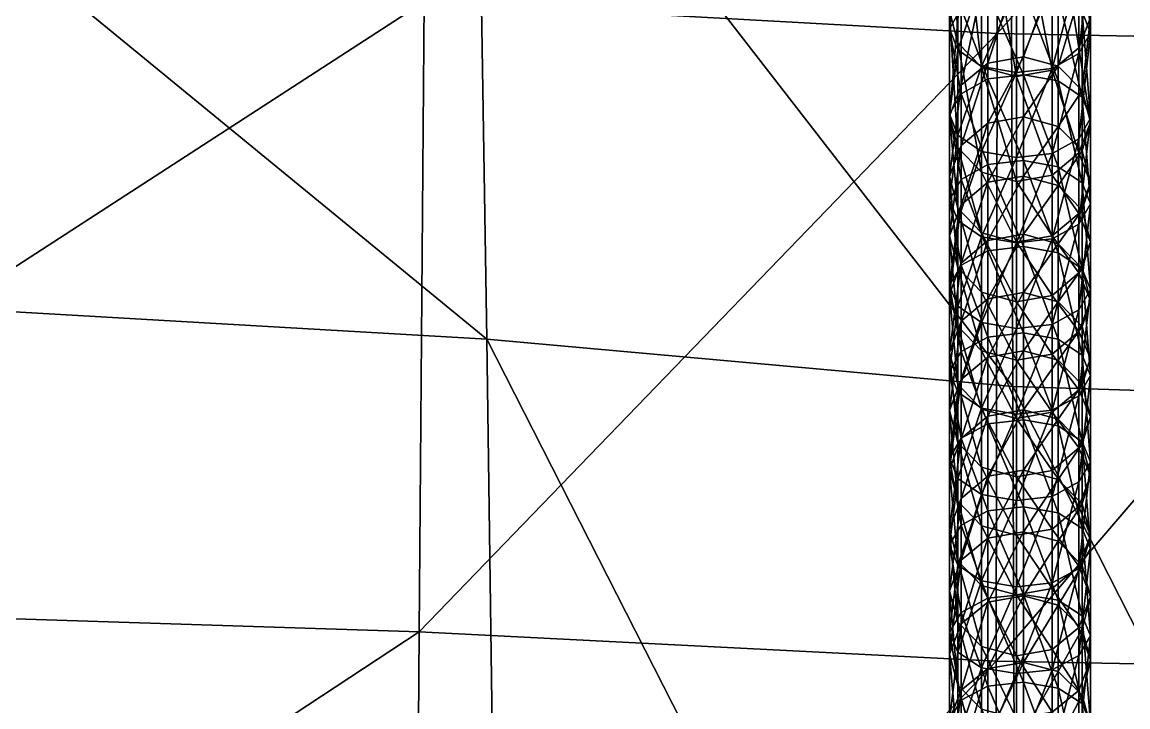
# Model space of a CAD drawing. Header units: centimetres. Extents: x -1118 to 1118, y -522 to 523.
# Drawn here: x -24.46 to -2.57, y 461.58 to 475.14 of the extents above; entities that cross this region are included whole.
import ezdxf

# ---------------------------------------------------------------- set-up
doc = ezdxf.new("R2010")
doc.units = ezdxf.units.CM
doc.layers.add('fabric', color=7, linetype='Continuous', true_color=0x9ab9e5)

msp = doc.modelspace()

# ---------------------------------------------------------------- meshes
at = {"layer": 'fabric', "color": 124, "true_color": 0x009980}
mesh = msp.add_polyface(dxfattribs=at)
corners = [(-57.528, 450.459, 239.238), (-58.931, 470.107, 263.014), (-31.457, 469.8, 263.206), (-30.765, 450.151, 239.429), (-55.842, 428.776, 212.98), (-29.933, 428.466, 213.167), (-108.32, 428.779, 212.987), (-110.672, 450.462, 239.246), (-112.628, 470.111, 263.022), (-205.593, 450.486, 239.294), (-203.302, 428.798, 213.024), (-207.496, 470.137, 263.074), (-61.242, 497.183, 306.383), (-32.598, 496.873, 306.569), (-32.336, 490.799, 296.123), (-60.711, 491.107, 295.933), (-115.847, 497.184, 306.39), (-115.11, 491.11, 295.941), (-116.392, 501.98, 314.569), (-61.636, 501.979, 314.563), (-32.792, 501.668, 314.748), (-62.452, 513.816, 334.442), (-33.194, 513.504, 334.626), (-33.09, 510.03, 328.82), (-62.239, 510.342, 328.635), (-117.511, 513.814, 334.444), (-117.221, 510.341, 328.639), (-117.721, 516.755, 339.373), (-62.605, 516.757, 339.371), (-33.27, 516.443, 339.552), (-16.687, 450.368, 412.733), (-35.069, 450.907, 413.676), (-35.274, 438.204, 420.606), (-16.597, 463.071, 404.955), (-34.842, 463.656, 405.871), (-16.5, 475.54, 396.543), (-34.596, 476.165, 397.432), (-16.398, 487.486, 387.74), (-34.337, 488.147, 388.603), (-16.298, 498.359, 379.102), (-34.085, 499.057, 379.934), (-16.207, 507.608, 371.186), (-33.855, 508.353, 371.975), (-16.133, 514.676, 364.583), (-33.667, 515.488, 365.287), (-16.082, 519.003, 359.888), (-33.538, 519.917, 360.428), (-16.05, 521.201, 356.596), (-33.456, 522.208, 356.916), (-16.031, 521.881, 354.207), (-33.407, 522.929, 354.267), (-16.02, 521.582, 352.165), (-33.381, 522.632, 351.983), (-16.013, 520.845, 349.917), (-33.363, 521.866, 349.568), (-16.006, 519.617, 347.279), (-33.345, 520.599, 346.824), (-15.995, 517.844, 344.067), (-33.317, 518.8, 343.551), (-15.977, 515.503, 340.096)]
mesh.append_faces([[corners[k] for k in face] for face in [(0, 1, 2), (2, 3, 0), (4, 0, 3), (3, 5, 4), (0, 4, 6), (6, 7, 0), (1, 0, 7), (7, 8, 1), (9, 7, 6), (6, 10, 9), (7, 9, 11), (11, 8, 7), (12, 13, 14), (14, 15, 12), (16, 12, 15), (15, 17, 16), (12, 16, 18), (18, 19, 12), (13, 12, 19), (19, 20, 13), (21, 22, 23), (23, 24, 21), (25, 21, 24), (24, 26, 25), (21, 25, 27), (27, 28, 21), (22, 21, 28), (28, 29, 22), (30, 31, 32), (33, 34, 31), (35, 36, 34), (37, 38, 36), (39, 40, 38), (41, 42, 40), (43, 44, 42), (45, 46, 44), (47, 48, 46), (49, 50, 48), (51, 52, 50), (53, 54, 52), (55, 56, 54), (57, 58, 56), (59, 29, 58)]], dxfattribs={"vtx2": -1, "color": 124})
mesh = msp.add_polyface(dxfattribs=at)
corners = [(15.489, 474.915, 395.655), (5.296, 474.707, 395.358), (5.296, 462.291, 403.735), (-5.153, 474.915, 395.655), (-5.177, 462.486, 404.04), (-5.08, 506.863, 370.397), (5.296, 506.615, 370.134), (5.296, 513.593, 363.646), (-5.102, 497.66, 378.271), (5.296, 497.427, 377.994), (15.416, 506.863, 370.397), (5.296, 494.685, 307.855), (15.292, 494.998, 307.671), (15.266, 488.923, 297.222), (5.296, 488.61, 297.405), (-4.956, 494.998, 307.671), (-4.93, 488.923, 297.222), (-4.975, 499.795, 315.853), (5.296, 499.483, 316.037), (15.311, 499.795, 315.853), (5.296, 486.605, 386.59), (-5.127, 486.825, 386.878), (15.464, 486.825, 386.878), (15.439, 497.659, 378.271), (5.296, 480.372, 283.167), (-4.894, 480.685, 282.985), (15.23, 480.685, 282.985), (15.179, 467.923, 264.303), (5.296, 467.61, 264.486), (-4.843, 467.923, 264.304), (5.296, 503.888, 323.474), (-4.991, 504.199, 323.289), (-5.004, 508.162, 329.932), (5.296, 507.85, 330.117), (15.327, 504.199, 323.289), (-16.5, 475.54, 396.543), (-16.398, 487.486, 387.74), (-16.298, 498.359, 379.102), (-15.608, 489.861, 296.674), (-15.463, 481.625, 282.437), (-15.905, 509.096, 329.376), (-15.853, 505.134, 322.734), (-15.788, 500.732, 315.301), (-15.711, 495.936, 307.121)]
mesh.append_faces([[corners[k] for k in face] for face in [(0, 1, 2), (1, 3, 4), (5, 6, 7), (6, 5, 8), (8, 9, 6), (10, 6, 9), (11, 12, 13), (13, 14, 11), (15, 11, 14), (14, 16, 15), (11, 15, 17), (17, 18, 11), (12, 11, 18), (18, 19, 12), (20, 21, 3), (3, 1, 20), (22, 20, 1), (23, 9, 20), (21, 20, 9), (9, 8, 21), (24, 25, 16), (16, 14, 24), (26, 24, 14), (14, 13, 26), (24, 26, 27), (27, 28, 24), (25, 24, 28), (28, 29, 25), (30, 31, 32), (32, 33, 30), (34, 30, 33), (19, 18, 30), (31, 30, 18), (18, 17, 31), (35, 3, 21), (36, 21, 8), (37, 8, 5), (38, 16, 25), (39, 25, 29), (40, 32, 31), (41, 31, 17), (42, 17, 15), (43, 15, 16)]], dxfattribs={"vtx2": -1, "color": 124})
mesh = msp.add_polyface(dxfattribs=at)
corners = [(-35.848, 368.04, 433.739), (-16.994, 368.369, 432.713), (-16.993, 375.53, 434.462), (-5.276, 375.716, 433.402), (-5.274, 383.67, 434.132), (-16.983, 383.631, 435.209), (-35.844, 375.344, 435.522), (-35.448, 425.836, 426.417), (-16.836, 425.424, 425.414), (-16.767, 437.723, 419.633), (-5.22, 437.241, 418.66), (-5.2, 449.83, 411.79), (-16.687, 450.368, 412.733), (-35.274, 438.204, 420.606), (-35.069, 450.907, 413.676), (-16.597, 463.071, 404.955), (-5.177, 462.486, 404.04), (-5.153, 474.915, 395.655), (-16.5, 475.54, 396.543), (-34.842, 463.656, 405.871), (-35.695, 403.064, 433.982), (-16.933, 402.84, 432.925), (-16.891, 413.761, 429.836), (-5.251, 413.434, 428.803), (-5.237, 425.012, 424.411), (-35.588, 414.088, 430.869), (-34.596, 476.165, 397.432), (-16.398, 487.486, 387.74), (-5.127, 486.825, 386.878), (-4.843, 467.923, 264.304), (-15.261, 468.863, 263.757), (-15.463, 481.625, 282.437), (-31.968, 482.562, 281.886), (-31.457, 469.8, 263.206), (-13.509, 372.505, 110.769), (-27.017, 373.451, 110.233), (-28.018, 391.833, 154.798), (-13.904, 390.889, 155.337), (-4.405, 371.56, 111.307), (-13.102, 352.908, 62.93), (-14.988, 449.212, 239.978), (-30.765, 450.151, 239.429), (-4.775, 448.272, 240.524), (-4.693, 426.585, 214.258), (-14.66, 427.526, 213.713), (-29.933, 428.466, 213.167), (-14.293, 408.657, 187.576), (-29.004, 409.599, 187.033), (-4.601, 407.715, 188.118), (-4.504, 389.945, 155.878), (-5.276, 368.698, 431.686), (-16.989, 362.055, 430.207), (-35.837, 361.601, 431.186), (-35.82, 383.593, 436.286), (-16.964, 392.766, 434.706), (-5.269, 392.666, 433.632), (-5.261, 402.616, 431.867), (-35.771, 392.866, 435.78)]
mesh.append_faces([[corners[k] for k in face] for face in [(0, 1, 2), (3, 2, 1), (4, 5, 2), (6, 2, 5), (7, 8, 9), (10, 9, 8), (11, 12, 9), (13, 9, 12), (14, 12, 15), (16, 15, 12), (17, 18, 15), (19, 15, 18), (20, 21, 22), (23, 22, 21), (24, 8, 22), (25, 22, 8), (26, 18, 27), (28, 27, 18), (29, 30, 31), (32, 31, 30), (30, 33, 32), (34, 35, 36), (36, 37, 34), (38, 34, 37), (35, 34, 39), (40, 41, 33), (33, 30, 40), (42, 40, 30), (43, 44, 40), (41, 40, 44), (44, 45, 41), (46, 47, 45), (45, 44, 46), (48, 46, 44), (49, 37, 46), (47, 46, 37), (37, 36, 47), (50, 1, 51), (52, 51, 1), (53, 5, 54), (55, 54, 5), (56, 21, 54), (57, 54, 21)]], dxfattribs={"vtx2": -1, "color": 124})
at = {"layer": 'fabric', "color": 212, "true_color": 0xb500c9}
mesh = msp.add_polyface(dxfattribs=at)
corners = [(-3.306, 474.922, 405.575), (-3.306, 476.604, 404.319), (-3.471, 477.025, 404.881), (-3.471, 475.34, 406.139), (-3.945, 477.351, 405.316), (-3.945, 475.664, 406.575), (-4.636, 477.475, 405.482), (-4.636, 475.788, 406.741), (-5.343, 477.392, 405.371), (-5.343, 475.706, 406.63), (-5.868, 477.095, 404.976), (-5.868, 475.411, 406.233), (-6.102, 476.686, 404.43), (-6.102, 475.004, 405.686), (-5.936, 476.266, 403.868), (-3.539, 474.515, 405.028), (-3.539, 476.195, 403.774), (-3.471, 478.704, 403.618), (-3.306, 478.281, 403.058), (-3.945, 479.032, 404.051), (-4.636, 479.157, 404.217), (-5.343, 479.073, 404.106), (-5.868, 478.775, 403.712), (-6.102, 478.364, 403.168), (-5.936, 477.941, 402.608), (-5.463, 477.613, 402.174), (-5.463, 475.94, 403.433), (-4.772, 477.488, 402.008), (-4.772, 475.815, 403.267), (-4.064, 477.572, 402.119), (-4.064, 475.898, 403.378), (-3.539, 477.87, 402.513), (-3.305, 479.033, 332.023), (-3.306, 475.231, 324.875), (-3.471, 475.853, 324.551), (-3.471, 479.653, 331.695), (-3.945, 476.335, 324.3), (-3.945, 480.133, 331.44), (-4.636, 476.519, 324.204), (-4.636, 480.316, 331.343), (-5.343, 476.396, 324.268), (-5.343, 480.194, 331.408), (-5.868, 475.958, 324.496), (-5.868, 479.757, 331.639), (-6.102, 475.353, 324.811), (-5.936, 474.73, 325.136), (-5.936, 478.534, 332.288), (-6.102, 479.154, 331.959), (-5.463, 474.248, 325.386), (-5.463, 478.054, 332.543), (-4.772, 474.064, 325.482), (-4.772, 477.871, 332.64), (-4.064, 474.187, 325.418), (-4.064, 477.993, 332.575), (-3.539, 474.626, 325.19), (-3.539, 478.43, 332.343), (-4.636, 474.451, 320.251)]
mesh.append_faces([[corners[k] for k in face] for face in [(0, 1, 2), (3, 2, 4), (4, 5, 3), (6, 7, 5), (5, 4, 6), (7, 6, 8), (8, 9, 7), (10, 11, 9), (9, 8, 10), (11, 10, 12), (13, 12, 14), (15, 16, 1), (17, 2, 1), (1, 18, 17), (19, 4, 2), (20, 6, 4), (21, 8, 6), (22, 10, 8), (23, 12, 10), (24, 14, 12), (12, 23, 24), (14, 24, 25), (25, 26, 14), (27, 28, 26), (26, 25, 27), (28, 27, 29), (29, 30, 28), (31, 16, 30), (30, 29, 31), (16, 31, 18), (18, 1, 16), (32, 33, 34), (35, 34, 36), (37, 36, 38), (39, 38, 40), (41, 40, 42), (43, 42, 44), (45, 46, 47), (47, 44, 45), (46, 45, 48), (48, 49, 46), (50, 51, 49), (52, 53, 51), (54, 55, 53), (55, 54, 33), (33, 32, 55), (56, 38, 36)]], dxfattribs={"vtx2": -1, "color": 212})
mesh = msp.add_polyface(dxfattribs=at)
corners = [(-3.471, 475.34, 406.139), (-3.471, 473.651, 407.389), (-3.306, 473.235, 406.824), (-3.306, 474.922, 405.575), (-3.471, 477.025, 404.881), (-3.945, 475.664, 406.575), (-3.945, 473.973, 407.827), (-4.636, 475.788, 406.741), (-4.636, 474.096, 407.994), (-5.343, 475.706, 406.63), (-5.343, 474.014, 407.882), (-5.868, 475.411, 406.233), (-5.868, 473.721, 407.484), (-6.102, 476.686, 404.43), (-6.102, 475.004, 405.686), (-6.102, 473.316, 406.935), (-5.937, 474.586, 405.122), (-5.936, 476.266, 403.868), (-5.463, 475.94, 403.433), (-5.463, 474.261, 404.686), (-5.937, 472.9, 406.37), (-4.772, 475.815, 403.267), (-4.772, 474.138, 404.52), (-4.064, 475.898, 403.378), (-4.064, 474.22, 404.631), (-3.539, 476.195, 403.774), (-3.539, 474.515, 405.028), (-3.306, 476.604, 404.319), (-3.539, 472.83, 406.275), (-5.463, 478.054, 332.543), (-5.463, 474.248, 325.386), (-4.772, 474.064, 325.482), (-4.772, 477.871, 332.64), (-4.064, 474.187, 325.418), (-4.064, 477.993, 332.575), (-3.539, 474.626, 325.19), (-3.471, 473.782, 320.591), (-3.471, 475.853, 324.551), (-3.306, 475.231, 324.875), (-3.305, 473.157, 320.909), (-3.945, 474.267, 320.345), (-3.945, 476.335, 324.3), (-4.636, 474.451, 320.251), (-4.636, 473.26, 317.881), (-5.343, 473.136, 317.943), (-5.343, 474.328, 320.313), (-4.636, 476.519, 324.204), (-5.343, 476.396, 324.268), (-5.868, 473.887, 320.538), (-5.868, 475.958, 324.496), (-6.102, 473.279, 320.847), (-6.102, 475.353, 324.811), (-5.936, 472.654, 321.165), (-5.936, 474.73, 325.136), (-3.539, 472.548, 321.219)]
mesh.append_faces([[corners[k] for k in face] for face in [(0, 1, 2), (2, 3, 0), (4, 0, 3), (1, 0, 5), (5, 6, 1), (7, 8, 6), (6, 5, 7), (8, 7, 9), (9, 10, 8), (11, 12, 10), (10, 9, 11), (13, 14, 11), (12, 11, 14), (14, 15, 12), (15, 14, 16), (17, 16, 14), (16, 17, 18), (18, 19, 16), (20, 16, 19), (21, 22, 19), (19, 18, 21), (22, 21, 23), (23, 24, 22), (25, 26, 24), (24, 23, 25), (27, 3, 26), (28, 26, 3), (29, 30, 31), (32, 31, 33), (34, 33, 35), (36, 37, 38), (38, 39, 36), (37, 36, 40), (40, 41, 37), (41, 40, 42), (43, 42, 40), (44, 45, 42), (46, 42, 45), (45, 47, 46), (48, 49, 47), (47, 45, 48), (49, 48, 50), (50, 51, 49), (52, 53, 51), (51, 50, 52), (54, 35, 33), (39, 38, 35)]], dxfattribs={"vtx2": -1, "color": 212})
at = {"layer": 'fabric', "color": 124, "true_color": 0x009980}
mesh = msp.add_polyface(dxfattribs=at)
corners = [(-5.177, 462.486, 404.04), (5.296, 462.291, 403.735), (5.296, 474.707, 395.358), (-5.2, 449.83, 411.79), (5.296, 449.651, 411.476), (15.513, 462.486, 404.04), (15.573, 425.012, 424.411), (5.296, 424.875, 424.077), (5.296, 413.325, 428.459), (-5.251, 413.434, 428.803), (-5.237, 425.012, 424.411), (-5.261, 402.616, 431.867), (5.296, 402.542, 431.514), (15.587, 413.434, 428.803), (5.296, 447.958, 240.706), (15.111, 448.272, 240.523), (15.029, 426.585, 214.257), (5.296, 426.271, 214.439), (-4.775, 448.272, 240.524), (-4.693, 426.585, 214.258), (-4.843, 467.923, 264.304), (5.296, 467.61, 264.486), (15.179, 467.923, 264.303), (15.597, 402.616, 431.867), (5.296, 392.632, 433.274), (-5.269, 392.666, 433.632), (5.296, 437.081, 418.336), (-5.22, 437.241, 418.66), (15.556, 437.241, 418.66), (15.536, 449.83, 411.79), (5.296, 407.4, 188.299), (-4.601, 407.715, 188.118), (14.937, 407.714, 188.118), (14.84, 389.945, 155.878), (5.296, 389.63, 156.058), (-16.836, 425.424, 425.414), (-16.767, 437.723, 419.633), (-16.687, 450.368, 412.733), (-16.597, 463.071, 404.955), (-5.153, 474.915, 395.655), (-16.933, 402.84, 432.925), (-16.891, 413.761, 429.836), (-15.261, 468.863, 263.757), (-14.988, 449.212, 239.978), (-14.66, 427.526, 213.713), (-14.293, 408.657, 187.576), (-4.504, 389.945, 155.878), (-16.964, 392.766, 434.706)]
mesh.append_faces([[corners[k] for k in face] for face in [(0, 1, 2), (1, 0, 3), (3, 4, 1), (5, 1, 4), (6, 7, 8), (9, 8, 7), (7, 10, 9), (8, 9, 11), (11, 12, 8), (13, 8, 12), (14, 15, 16), (16, 17, 14), (18, 14, 17), (17, 19, 18), (14, 18, 20), (20, 21, 14), (15, 14, 21), (21, 22, 15), (23, 12, 24), (12, 11, 25), (26, 27, 10), (10, 7, 26), (28, 26, 7), (29, 4, 26), (27, 26, 4), (4, 3, 27), (30, 31, 19), (19, 17, 30), (32, 30, 17), (17, 16, 32), (30, 32, 33), (31, 30, 34), (35, 10, 27), (36, 27, 3), (37, 3, 0), (38, 0, 39), (40, 11, 9), (41, 9, 10), (42, 20, 18), (43, 18, 19), (44, 19, 31), (45, 31, 46), (47, 25, 11)]], dxfattribs={"vtx2": -1, "color": 124})
at = {"layer": 'fabric', "color": 212, "true_color": 0xb500c9}
mesh = msp.add_polyface(dxfattribs=at)
corners = [(-3.471, 473.651, 407.389), (-3.471, 471.956, 408.633), (-3.306, 471.542, 408.066), (-3.306, 473.235, 406.824), (-3.945, 473.973, 407.827), (-3.945, 472.276, 409.072), (-4.636, 474.096, 407.994), (-4.636, 472.398, 409.239), (-5.343, 474.014, 407.882), (-5.343, 472.317, 409.127), (-5.868, 473.721, 407.484), (-5.868, 472.025, 408.728), (-6.102, 473.316, 406.935), (-6.102, 471.623, 408.177), (-5.937, 472.9, 406.37), (-3.539, 471.14, 407.515), (-3.539, 472.83, 406.275), (-5.937, 474.586, 405.122), (-5.463, 474.261, 404.686), (-5.463, 472.578, 405.932), (-4.772, 474.138, 404.52), (-4.772, 472.455, 405.765), (-4.064, 474.22, 404.631), (-4.064, 472.537, 405.877), (-3.539, 474.515, 405.028), (-3.306, 474.922, 405.575), (-3.471, 472.587, 318.215), (-3.471, 473.782, 320.591), (-3.305, 473.157, 320.909), (-3.305, 471.959, 318.528), (-3.945, 473.074, 317.973), (-3.945, 474.267, 320.345), (-4.636, 473.26, 317.881), (-4.636, 474.451, 320.251), (-5.343, 473.136, 317.943), (-5.868, 472.693, 318.163), (-5.868, 473.887, 320.538), (-5.343, 474.328, 320.313), (-6.102, 472.082, 318.466), (-6.102, 473.279, 320.847), (-5.936, 471.454, 318.779), (-5.936, 472.654, 321.165), (-5.936, 474.73, 325.136), (-5.463, 472.169, 321.412), (-5.463, 474.248, 325.386), (-4.772, 471.984, 321.506), (-4.772, 474.064, 325.482), (-4.064, 472.108, 321.443), (-4.064, 474.187, 325.418), (-3.539, 472.548, 321.219), (-3.539, 474.626, 325.19), (-3.945, 471.905, 315.585), (-4.635, 472.091, 315.494), (-5.343, 471.967, 315.555), (-5.868, 471.523, 315.771)]
mesh.append_faces([[corners[k] for k in face] for face in [(0, 1, 2), (2, 3, 0), (1, 0, 4), (4, 5, 1), (6, 7, 5), (5, 4, 6), (7, 6, 8), (8, 9, 7), (10, 11, 9), (9, 8, 10), (11, 10, 12), (13, 12, 14), (15, 16, 3), (17, 14, 12), (18, 19, 14), (20, 21, 19), (19, 18, 20), (21, 20, 22), (22, 23, 21), (24, 16, 23), (23, 22, 24), (25, 3, 16), (26, 27, 28), (28, 29, 26), (27, 26, 30), (30, 31, 27), (31, 30, 32), (33, 32, 34), (35, 36, 37), (37, 34, 35), (36, 35, 38), (38, 39, 36), (40, 41, 39), (42, 41, 43), (43, 44, 42), (45, 46, 44), (44, 43, 45), (46, 45, 47), (47, 48, 46), (48, 47, 49), (29, 28, 49), (50, 49, 28), (51, 30, 26), (52, 32, 30), (32, 52, 53), (53, 34, 32), (54, 35, 34)]], dxfattribs={"vtx2": -1, "color": 212})
mesh = msp.add_polyface(dxfattribs=at)
corners = [(-3.306, 469.844, 409.299), (-3.306, 471.542, 408.066), (-3.471, 471.956, 408.633), (-3.471, 470.255, 409.868), (-3.945, 472.276, 409.072), (-3.945, 470.573, 410.309), (-4.636, 472.398, 409.239), (-4.636, 470.695, 410.477), (-5.343, 472.317, 409.127), (-5.343, 470.613, 410.365), (-5.868, 472.025, 408.728), (-6.102, 473.316, 406.935), (-6.102, 471.623, 408.177), (-5.868, 470.324, 409.964), (-5.937, 472.9, 406.37), (-5.937, 471.21, 407.61), (-5.463, 472.578, 405.932), (-5.463, 470.889, 407.171), (-4.772, 472.455, 405.765), (-4.772, 470.767, 407.003), (-4.064, 472.537, 405.877), (-4.064, 470.849, 407.115), (-3.539, 472.83, 406.275), (-3.539, 471.14, 407.515), (-3.306, 473.235, 406.824), (-6.102, 473.279, 320.847), (-6.102, 472.082, 318.466), (-5.936, 471.454, 318.779), (-5.936, 472.654, 321.165), (-5.463, 470.967, 319.021), (-5.463, 472.169, 321.412), (-4.772, 470.781, 319.113), (-4.772, 471.984, 321.506), (-4.064, 470.905, 319.051), (-4.064, 472.108, 321.443), (-3.539, 471.348, 318.831), (-3.539, 472.548, 321.219), (-3.305, 471.959, 318.528), (-3.471, 471.416, 315.823), (-3.471, 472.587, 318.215), (-3.305, 470.786, 316.131), (-3.945, 470.75, 313.184), (-3.945, 471.905, 315.585), (-3.945, 473.074, 317.973), (-4.635, 472.091, 315.494), (-4.635, 470.937, 313.094), (-5.343, 470.812, 313.154), (-5.343, 471.967, 315.555), (-5.343, 473.136, 317.943), (-5.868, 471.523, 315.771), (-5.868, 470.367, 313.369), (-5.868, 472.693, 318.163), (-6.102, 470.909, 316.07), (-5.936, 470.279, 316.378)]
mesh.append_faces([[corners[k] for k in face] for face in [(0, 1, 2), (3, 2, 4), (4, 5, 3), (6, 7, 5), (5, 4, 6), (7, 6, 8), (8, 9, 7), (9, 8, 10), (11, 12, 10), (13, 10, 12), (14, 15, 12), (15, 14, 16), (16, 17, 15), (18, 19, 17), (17, 16, 18), (19, 18, 20), (20, 21, 19), (22, 23, 21), (21, 20, 22), (24, 1, 23), (25, 26, 27), (28, 27, 29), (29, 30, 28), (31, 32, 30), (30, 29, 31), (32, 31, 33), (33, 34, 32), (35, 36, 34), (34, 33, 35), (36, 35, 37), (38, 39, 37), (37, 40, 38), (41, 42, 38), (39, 38, 42), (43, 42, 44), (45, 44, 42), (42, 41, 45), (44, 45, 46), (46, 47, 44), (48, 47, 49), (50, 49, 47), (47, 46, 50), (51, 49, 52), (52, 26, 51), (53, 27, 26), (26, 52, 53), (40, 37, 35)]], dxfattribs={"vtx2": -1, "color": 212})
mesh = msp.add_polyface(dxfattribs=at)
corners = [(-3.471, 468.548, 411.095), (-3.471, 470.255, 409.868), (-3.945, 470.573, 410.309), (-3.945, 468.864, 411.538), (-4.636, 470.695, 410.477), (-4.636, 468.984, 411.706), (-5.343, 470.613, 410.365), (-5.343, 468.904, 411.594), (-5.868, 470.324, 409.964), (-5.868, 468.616, 411.191), (-6.102, 469.925, 409.411), (-3.471, 471.956, 408.633), (-3.306, 469.844, 409.299), (-5.868, 472.025, 408.728), (-6.102, 471.623, 408.177), (-5.937, 471.21, 407.61), (-5.936, 469.514, 408.842), (-5.463, 470.889, 407.171), (-5.463, 469.195, 408.401), (-4.772, 470.767, 407.003), (-4.772, 469.074, 408.233), (-4.064, 470.849, 407.115), (-4.064, 469.155, 408.345), (-3.539, 471.14, 407.515), (-3.539, 469.444, 408.746), (-3.306, 471.542, 408.066), (-3.471, 470.26, 313.42), (-3.471, 471.416, 315.823), (-3.305, 470.786, 316.131), (-3.305, 469.628, 313.725), (-3.945, 470.75, 313.184), (-5.868, 471.523, 315.771), (-5.868, 470.367, 313.369), (-6.102, 469.752, 313.665), (-6.102, 470.909, 316.07), (-5.936, 469.12, 313.969), (-5.936, 470.279, 316.378), (-5.936, 471.454, 318.779), (-5.463, 469.79, 316.616), (-5.463, 470.967, 319.021), (-4.772, 469.604, 316.707), (-4.772, 470.781, 319.113), (-4.064, 469.728, 316.646), (-4.064, 470.905, 319.051), (-3.539, 470.172, 316.43), (-3.539, 471.348, 318.831), (-3.539, 469.014, 314.021), (-3.471, 469.11, 311.011), (-3.945, 469.6, 310.775), (-4.635, 469.787, 310.686), (-4.635, 470.937, 313.094), (-5.343, 469.662, 310.746), (-5.343, 470.812, 313.154), (-5.868, 469.216, 310.96)]
mesh.append_faces([[corners[k] for k in face] for face in [(0, 1, 2), (3, 2, 4), (5, 4, 6), (7, 6, 8), (9, 8, 10), (11, 1, 12), (13, 8, 6), (14, 10, 8), (15, 16, 10), (10, 14, 15), (16, 15, 17), (17, 18, 16), (19, 20, 18), (18, 17, 19), (20, 19, 21), (21, 22, 20), (23, 24, 22), (22, 21, 23), (24, 23, 25), (25, 12, 24), (26, 27, 28), (28, 29, 26), (27, 26, 30), (31, 32, 33), (33, 34, 31), (35, 36, 34), (34, 33, 35), (37, 36, 38), (38, 39, 37), (40, 41, 39), (39, 38, 40), (41, 40, 42), (42, 43, 41), (44, 45, 43), (43, 42, 44), (46, 44, 42), (29, 28, 44), (45, 44, 28), (47, 26, 29), (26, 47, 48), (48, 30, 26), (49, 50, 30), (30, 48, 49), (50, 49, 51), (51, 52, 50), (53, 32, 52), (52, 51, 53)]], dxfattribs={"vtx2": -1, "color": 212})
mesh = msp.add_polyface(dxfattribs=at)
corners = [(-3.471, 470.255, 409.868), (-3.471, 468.548, 411.095), (-3.306, 468.14, 410.524), (-3.306, 469.844, 409.299), (-3.945, 470.573, 410.309), (-3.945, 468.864, 411.538), (-3.945, 467.147, 412.758), (-4.636, 468.984, 411.706), (-4.636, 470.695, 410.477), (-5.343, 470.613, 410.365), (-5.343, 468.904, 411.594), (-4.636, 467.267, 412.927), (-5.343, 467.187, 412.814), (-5.868, 468.616, 411.191), (-5.868, 470.324, 409.964), (-6.102, 469.925, 409.411), (-6.102, 468.22, 410.637), (-5.936, 469.514, 408.842), (-5.937, 467.812, 410.065), (-5.463, 469.195, 408.401), (-5.463, 467.496, 409.623), (-4.772, 469.074, 408.233), (-4.772, 467.375, 409.454), (-4.064, 469.155, 408.345), (-3.539, 469.444, 408.746), (-3.539, 467.743, 409.969), (-4.064, 467.455, 409.567), (-5.936, 470.279, 316.378), (-5.936, 469.12, 313.969), (-5.463, 468.63, 314.205), (-5.463, 469.79, 316.616), (-4.772, 468.443, 314.295), (-4.772, 469.604, 316.707), (-4.064, 468.568, 314.235), (-4.064, 469.728, 316.646), (-3.539, 469.014, 314.021), (-3.539, 470.172, 316.43), (-3.305, 469.628, 313.725), (-3.305, 468.477, 311.315), (-3.471, 469.11, 311.011), (-3.471, 467.956, 308.601), (-3.945, 468.445, 308.364), (-3.945, 469.6, 310.775), (-4.635, 468.632, 308.274), (-4.635, 469.787, 310.686), (-5.343, 468.507, 308.334), (-5.343, 469.662, 310.746), (-5.868, 468.062, 308.549), (-5.868, 469.216, 310.96), (-6.102, 467.448, 308.847), (-6.102, 468.601, 311.255), (-5.868, 470.367, 313.369), (-6.102, 469.752, 313.665), (-5.936, 467.969, 311.559), (-5.463, 467.479, 311.794), (-3.539, 467.862, 311.61)]
mesh.append_faces([[corners[k] for k in face] for face in [(0, 1, 2), (2, 3, 0), (4, 5, 1), (6, 5, 7), (8, 7, 5), (9, 10, 7), (11, 7, 10), (12, 10, 13), (14, 13, 10), (15, 16, 13), (17, 18, 16), (16, 15, 17), (18, 17, 19), (20, 19, 21), (22, 21, 23), (24, 25, 26), (26, 23, 24), (25, 24, 3), (3, 2, 25), (27, 28, 29), (29, 30, 27), (31, 32, 30), (30, 29, 31), (32, 31, 33), (33, 34, 32), (34, 33, 35), (36, 35, 37), (37, 38, 39), (40, 39, 38), (39, 40, 41), (41, 42, 39), (43, 44, 42), (42, 41, 43), (44, 43, 45), (45, 46, 44), (47, 48, 46), (46, 45, 47), (48, 47, 49), (49, 50, 48), (51, 48, 50), (50, 52, 51), (53, 28, 52), (52, 50, 53), (54, 29, 28), (55, 35, 33), (35, 55, 38), (38, 37, 35)]], dxfattribs={"vtx2": -1, "color": 212})
mesh = msp.add_polyface(dxfattribs=at)
corners = [(-3.471, 468.548, 411.095), (-3.471, 466.834, 412.314), (-3.306, 466.429, 411.74), (-3.306, 468.14, 410.524), (-3.945, 468.864, 411.538), (-3.945, 467.147, 412.758), (-4.636, 468.984, 411.706), (-4.636, 467.267, 412.927), (-5.343, 468.904, 411.594), (-5.343, 467.187, 412.814), (-5.868, 468.616, 411.191), (-5.868, 466.902, 412.41), (-6.102, 468.22, 410.637), (-6.102, 466.508, 411.853), (-5.937, 467.812, 410.065), (-5.463, 469.195, 408.401), (-5.463, 467.496, 409.623), (-5.936, 466.103, 411.28), (-5.463, 465.79, 410.836), (-4.772, 467.375, 409.454), (-4.772, 469.074, 408.233), (-4.064, 469.155, 408.345), (-4.064, 467.455, 409.567), (-4.064, 465.75, 410.78), (-3.539, 467.743, 409.969), (-3.539, 466.035, 411.183), (-3.305, 468.477, 311.315), (-3.305, 467.324, 308.907), (-3.471, 467.956, 308.601), (-5.936, 466.816, 309.153), (-5.936, 467.969, 311.559), (-6.102, 468.601, 311.255), (-6.102, 467.448, 308.847), (-5.463, 466.327, 309.389), (-5.463, 467.479, 311.794), (-5.936, 469.12, 313.969), (-4.772, 467.292, 311.884), (-4.772, 468.443, 314.295), (-5.463, 468.63, 314.205), (-4.772, 466.14, 309.48), (-4.064, 466.265, 309.419), (-4.064, 467.417, 311.824), (-4.064, 468.568, 314.235), (-3.539, 467.862, 311.61), (-3.539, 466.71, 309.204), (-3.471, 466.789, 306.196), (-3.945, 467.277, 305.956), (-3.945, 468.445, 308.364), (-4.636, 467.463, 305.864), (-4.635, 468.632, 308.274), (-4.636, 466.271, 303.462), (-5.343, 466.147, 303.524), (-5.343, 467.338, 305.925), (-5.343, 468.507, 308.334), (-5.868, 466.895, 306.144), (-5.868, 468.062, 308.549), (-6.102, 466.283, 306.445)]
mesh.append_faces([[corners[k] for k in face] for face in [(0, 1, 2), (2, 3, 0), (1, 0, 4), (4, 5, 1), (6, 7, 5), (8, 9, 7), (10, 11, 9), (11, 10, 12), (12, 13, 11), (13, 12, 14), (15, 16, 14), (17, 14, 16), (18, 16, 19), (20, 19, 16), (21, 22, 19), (23, 22, 24), (25, 24, 3), (26, 27, 28), (29, 30, 31), (31, 32, 29), (30, 29, 33), (33, 34, 30), (35, 30, 34), (36, 37, 38), (38, 34, 36), (39, 36, 34), (40, 41, 36), (37, 36, 41), (41, 42, 37), (42, 41, 43), (44, 43, 41), (43, 44, 27), (27, 26, 43), (45, 28, 27), (28, 45, 46), (46, 47, 28), (48, 49, 47), (47, 46, 48), (50, 48, 46), (51, 52, 48), (49, 48, 52), (52, 53, 49), (54, 55, 53), (53, 52, 54), (55, 54, 56), (56, 32, 55)]], dxfattribs={"vtx2": -1, "color": 212})
mesh = msp.add_polyface(dxfattribs=at)
corners = [(-3.305, 462.987, 414.143), (-3.305, 464.711, 412.947), (-3.471, 465.113, 413.522), (-3.471, 466.834, 412.314), (-3.306, 466.429, 411.74), (-3.945, 467.147, 412.758), (-3.945, 465.424, 413.968), (-3.471, 463.385, 414.721), (-4.636, 465.543, 414.138), (-4.636, 463.811, 415.339), (-3.945, 463.694, 415.169), (-4.636, 467.267, 412.927), (-4.064, 465.75, 410.78), (-4.064, 464.038, 411.982), (-4.772, 463.959, 411.868), (-3.539, 466.035, 411.183), (-3.539, 464.321, 412.387), (-4.064, 467.455, 409.567), (-4.772, 465.67, 410.666), (-3.539, 467.743, 409.969), (-3.306, 468.14, 410.524), (-4.772, 467.292, 311.884), (-4.772, 466.14, 309.48), (-4.064, 466.265, 309.419), (-4.064, 467.417, 311.824), (-3.539, 466.71, 309.204), (-3.305, 467.324, 308.907), (-3.305, 466.159, 306.506), (-3.471, 466.789, 306.196), (-3.471, 465.6, 303.801), (-3.306, 464.974, 304.118), (-3.945, 466.085, 303.555), (-3.945, 467.277, 305.956), (-4.636, 466.271, 303.462), (-4.772, 464.98, 307.087), (-4.772, 463.801, 304.712), (-4.064, 463.925, 304.65), (-4.064, 465.104, 307.026), (-3.539, 465.548, 306.808), (-3.539, 464.366, 304.426), (-3.471, 464.381, 301.422), (-3.306, 463.76, 301.749), (-3.945, 463.599, 298.803), (-3.945, 464.863, 301.169), (-4.636, 465.046, 301.073), (-4.636, 463.78, 298.703)]
mesh.append_faces([[corners[k] for k in face] for face in [(0, 1, 2), (3, 2, 1), (1, 4, 3), (2, 3, 5), (5, 6, 2), (7, 2, 6), (8, 9, 10), (10, 6, 8), (11, 8, 6), (6, 5, 11), (12, 13, 14), (15, 16, 13), (13, 12, 15), (16, 15, 4), (4, 1, 16), (17, 12, 18), (19, 15, 12), (20, 4, 15), (21, 22, 23), (24, 23, 25), (26, 27, 28), (29, 28, 27), (27, 30, 29), (28, 29, 31), (31, 32, 28), (32, 31, 33), (34, 35, 36), (36, 37, 34), (22, 34, 37), (37, 23, 22), (38, 25, 23), (23, 37, 38), (39, 38, 37), (37, 36, 39), (38, 39, 30), (30, 27, 38), (25, 38, 27), (27, 26, 25), (40, 29, 30), (30, 41, 40), (42, 43, 40), (29, 40, 43), (43, 31, 29), (44, 33, 31), (31, 43, 44), (45, 44, 43), (41, 30, 39)]], dxfattribs={"vtx2": -1, "color": 212})
mesh = msp.add_polyface(dxfattribs=at)
corners = [(-4.636, 465.543, 414.138), (-4.636, 467.267, 412.927), (-5.343, 467.187, 412.814), (-5.343, 465.464, 414.025), (-4.636, 463.811, 415.339), (-5.343, 463.733, 415.225), (-5.868, 465.181, 413.619), (-5.868, 466.902, 412.41), (-6.102, 466.508, 411.853), (-6.102, 464.79, 413.06), (-5.868, 463.452, 414.818), (-5.936, 466.103, 411.28), (-5.936, 464.389, 412.484), (-5.463, 465.79, 410.836), (-5.463, 464.078, 412.038), (-4.772, 465.67, 410.666), (-4.772, 463.959, 411.868), (-4.064, 465.75, 410.78), (-5.937, 467.812, 410.065), (-5.463, 467.496, 409.623), (-4.772, 467.375, 409.454), (-4.064, 467.455, 409.567), (-5.463, 467.479, 311.794), (-5.463, 466.327, 309.389), (-4.772, 466.14, 309.48), (-4.636, 467.463, 305.864), (-4.636, 466.271, 303.462), (-5.343, 466.147, 303.524), (-5.868, 465.706, 303.748), (-5.868, 466.895, 306.144), (-5.343, 467.338, 305.925), (-6.102, 465.097, 304.056), (-6.102, 466.283, 306.445), (-5.936, 465.653, 306.755), (-5.936, 466.816, 309.153), (-6.102, 467.448, 308.847), (-5.936, 464.471, 304.373), (-5.463, 463.986, 304.619), (-5.463, 465.166, 306.996), (-4.772, 464.98, 307.087), (-4.772, 463.801, 304.712), (-5.343, 463.659, 298.77), (-5.343, 464.924, 301.137), (-4.636, 465.046, 301.073), (-5.868, 464.486, 301.367), (-6.102, 463.882, 301.685), (-5.936, 463.261, 302.011)]
mesh.append_faces([[corners[k] for k in face] for face in [(0, 1, 2), (2, 3, 0), (4, 0, 3), (3, 5, 4), (5, 3, 6), (7, 6, 3), (3, 2, 7), (6, 7, 8), (8, 9, 6), (10, 6, 9), (11, 12, 9), (9, 8, 11), (12, 11, 13), (13, 14, 12), (15, 16, 14), (14, 13, 15), (16, 15, 17), (18, 11, 8), (19, 13, 11), (20, 15, 13), (15, 20, 21), (22, 23, 24), (25, 26, 27), (28, 29, 30), (30, 27, 28), (29, 28, 31), (31, 32, 29), (33, 34, 35), (35, 32, 33), (36, 33, 32), (32, 31, 36), (33, 36, 37), (37, 38, 33), (34, 33, 38), (38, 23, 34), (39, 24, 23), (23, 38, 39), (40, 39, 38), (38, 37, 40), (41, 42, 43), (26, 43, 42), (42, 27, 26), (44, 28, 27), (27, 42, 44), (28, 44, 45), (45, 31, 28), (46, 36, 31)]], dxfattribs={"vtx2": -1, "color": 212})
mesh = msp.add_polyface(dxfattribs=at)
corners = [(-3.471, 461.65, 415.909), (-3.471, 463.385, 414.721), (-3.945, 463.694, 415.169), (-3.945, 461.955, 416.358), (-4.636, 463.811, 415.339), (-4.636, 462.072, 416.53), (-5.343, 463.733, 415.225), (-5.343, 461.994, 416.415), (-5.868, 463.452, 414.818), (-3.471, 465.113, 413.522), (-3.305, 462.987, 414.143), (-3.945, 465.424, 413.968), (-5.868, 465.181, 413.619), (-6.102, 464.79, 413.06), (-6.102, 463.065, 414.256), (-5.936, 464.389, 412.484), (-5.936, 462.667, 413.678), (-5.463, 464.078, 412.038), (-5.463, 462.359, 413.231), (-4.772, 463.959, 411.868), (-4.772, 462.241, 413.06), (-4.064, 464.038, 411.982), (-4.064, 462.32, 413.174), (-3.539, 464.321, 412.387), (-3.539, 462.6, 413.581), (-3.305, 464.711, 412.947), (-3.471, 463.122, 299.065), (-3.471, 464.381, 301.422), (-3.306, 463.76, 301.749), (-3.306, 462.507, 299.403), (-3.945, 463.599, 298.803), (-3.945, 464.863, 301.169), (-4.636, 463.78, 298.703), (-4.636, 465.046, 301.073), (-5.343, 463.659, 298.77), (-5.868, 463.226, 299.008), (-5.868, 464.486, 301.367), (-5.343, 464.924, 301.137), (-6.102, 462.628, 299.337), (-6.102, 463.882, 301.685), (-6.102, 465.097, 304.056), (-5.936, 463.261, 302.011), (-5.936, 462.013, 299.675), (-5.936, 464.471, 304.373), (-5.463, 462.78, 302.264), (-5.463, 463.986, 304.619), (-4.772, 462.596, 302.361), (-4.772, 463.801, 304.712), (-4.064, 462.719, 302.296), (-4.064, 463.925, 304.65), (-3.539, 463.156, 302.066), (-3.539, 464.366, 304.426), (-3.945, 462.285, 296.462), (-4.636, 462.464, 296.357), (-5.343, 462.344, 296.427), (-5.868, 461.917, 296.675)]
mesh.append_faces([[corners[k] for k in face] for face in [(0, 1, 2), (3, 2, 4), (5, 4, 6), (7, 6, 8), (9, 1, 10), (11, 2, 1), (12, 8, 6), (13, 14, 8), (15, 16, 14), (14, 13, 15), (16, 15, 17), (17, 18, 16), (19, 20, 18), (18, 17, 19), (20, 19, 21), (21, 22, 20), (23, 24, 22), (22, 21, 23), (24, 23, 25), (25, 10, 24), (26, 27, 28), (28, 29, 26), (27, 26, 30), (31, 30, 32), (33, 32, 34), (35, 36, 37), (37, 34, 35), (36, 35, 38), (38, 39, 36), (40, 39, 41), (42, 41, 39), (39, 38, 42), (43, 41, 44), (44, 45, 43), (46, 47, 45), (45, 44, 46), (47, 46, 48), (48, 49, 47), (50, 51, 49), (49, 48, 50), (29, 28, 50), (51, 50, 28), (52, 30, 26), (53, 32, 30), (32, 53, 54), (54, 34, 32), (55, 35, 34)]], dxfattribs={"vtx2": -1, "color": 212})
mesh = msp.add_polyface(dxfattribs=at)
corners = [(-3.471, 463.385, 414.721), (-3.471, 461.65, 415.909), (-3.305, 461.255, 415.328), (-3.305, 462.987, 414.143), (-3.945, 463.694, 415.169), (-3.945, 461.955, 416.358), (-3.945, 460.209, 417.537), (-4.636, 462.072, 416.53), (-4.636, 463.811, 415.339), (-5.343, 463.733, 415.225), (-5.343, 461.994, 416.415), (-4.636, 460.325, 417.709), (-5.343, 460.248, 417.594), (-5.868, 461.716, 416.006), (-5.868, 463.452, 414.818), (-6.102, 463.065, 414.256), (-6.102, 461.333, 415.442), (-5.936, 462.667, 413.678), (-5.936, 460.939, 414.862), (-5.463, 462.359, 413.231), (-5.463, 460.633, 414.412), (-4.772, 462.241, 413.06), (-4.772, 460.516, 414.24), (-4.064, 462.32, 413.174), (-3.539, 462.6, 413.581), (-3.539, 460.872, 414.764), (-4.064, 460.594, 414.355), (-5.936, 463.261, 302.011), (-5.936, 462.013, 299.675), (-5.463, 461.537, 299.937), (-5.463, 462.78, 302.264), (-4.772, 461.355, 300.037), (-4.772, 462.596, 302.361), (-4.064, 461.477, 299.97), (-4.064, 462.719, 302.296), (-3.539, 461.91, 299.732), (-3.539, 463.156, 302.066), (-3.306, 462.507, 299.403), (-3.471, 461.814, 296.734), (-3.471, 463.122, 299.065), (-3.305, 461.207, 297.087), (-3.945, 460.91, 294.149), (-3.945, 462.285, 296.462), (-3.945, 463.599, 298.803), (-4.636, 462.464, 296.357), (-4.636, 461.086, 294.04), (-5.343, 460.968, 294.113), (-5.343, 462.344, 296.427), (-5.343, 463.659, 298.77), (-5.868, 461.917, 296.675), (-5.868, 460.548, 294.374), (-5.868, 463.226, 299.008), (-6.102, 461.327, 297.018), (-6.102, 462.628, 299.337), (-5.936, 460.72, 297.37), (-3.539, 460.617, 297.429)]
mesh.append_faces([[corners[k] for k in face] for face in [(0, 1, 2), (2, 3, 0), (4, 5, 1), (6, 5, 7), (8, 7, 5), (9, 10, 7), (11, 7, 10), (12, 10, 13), (14, 13, 10), (13, 14, 15), (15, 16, 13), (17, 18, 16), (16, 15, 17), (18, 17, 19), (19, 20, 18), (20, 19, 21), (22, 21, 23), (24, 25, 26), (26, 23, 24), (25, 24, 3), (3, 2, 25), (27, 28, 29), (29, 30, 27), (31, 32, 30), (30, 29, 31), (32, 31, 33), (33, 34, 32), (35, 36, 34), (34, 33, 35), (36, 35, 37), (38, 39, 37), (37, 40, 38), (41, 42, 38), (39, 38, 42), (43, 42, 44), (45, 44, 42), (42, 41, 45), (44, 45, 46), (46, 47, 44), (48, 47, 49), (50, 49, 47), (51, 49, 52), (52, 53, 51), (54, 28, 53), (53, 52, 54), (55, 35, 33), (40, 37, 35)]], dxfattribs={"vtx2": -1, "color": 212})
mesh = msp.add_polyface(dxfattribs=at)
corners = [(-3.471, 461.65, 415.909), (-3.471, 459.907, 417.085), (-3.306, 459.516, 416.502), (-3.305, 461.255, 415.328), (-3.945, 461.955, 416.358), (-3.945, 460.209, 417.537), (-4.636, 462.072, 416.53), (-4.636, 460.325, 417.709), (-5.343, 461.994, 416.415), (-5.343, 460.248, 417.594), (-5.868, 461.716, 416.006), (-5.868, 459.973, 417.183), (-6.102, 461.333, 415.442), (-6.102, 459.593, 416.616), (-5.936, 460.939, 414.862), (-5.936, 459.202, 416.033), (-5.463, 460.633, 414.412), (-5.463, 458.9, 415.582), (-4.772, 460.516, 414.24), (-4.772, 462.241, 413.06), (-4.064, 462.32, 413.174), (-4.064, 460.594, 414.355), (-4.772, 458.784, 415.409), (-4.064, 458.861, 415.525), (-3.539, 460.872, 414.764), (-3.539, 459.136, 415.935), (-3.471, 460.448, 294.436), (-3.471, 461.814, 296.734), (-3.305, 461.207, 297.087), (-3.305, 459.851, 294.805), (-3.945, 460.91, 294.149), (-5.343, 462.344, 296.427), (-5.343, 460.968, 294.113), (-5.868, 460.548, 294.374), (-5.868, 461.917, 296.675), (-6.102, 459.968, 294.733), (-6.102, 461.327, 297.018), (-5.936, 459.372, 295.102), (-5.936, 460.72, 297.37), (-5.463, 458.91, 295.389), (-5.463, 460.249, 297.643), (-5.936, 462.013, 299.675), (-5.463, 461.537, 299.937), (-4.772, 460.07, 297.747), (-4.772, 461.355, 300.037), (-4.064, 460.19, 297.677), (-4.064, 461.477, 299.97), (-3.539, 460.617, 297.429), (-3.539, 459.271, 295.165), (-3.539, 461.91, 299.732), (-3.471, 459.012, 292.174), (-3.945, 459.464, 291.871), (-4.636, 459.636, 291.755), (-4.636, 461.086, 294.04), (-5.343, 459.521, 291.832), (-5.868, 459.111, 292.108)]
mesh.append_faces([[corners[k] for k in face] for face in [(0, 1, 2), (2, 3, 0), (1, 0, 4), (4, 5, 1), (6, 7, 5), (8, 9, 7), (10, 11, 9), (11, 10, 12), (12, 13, 11), (14, 15, 13), (13, 12, 14), (15, 14, 16), (17, 16, 18), (19, 18, 16), (20, 21, 18), (22, 18, 21), (23, 21, 24), (25, 24, 3), (3, 2, 25), (26, 27, 28), (28, 29, 26), (27, 26, 30), (31, 32, 33), (34, 33, 35), (35, 36, 34), (37, 38, 36), (36, 35, 37), (39, 40, 38), (41, 38, 40), (40, 42, 41), (43, 44, 42), (42, 40, 43), (44, 43, 45), (45, 46, 44), (46, 45, 47), (48, 47, 45), (47, 48, 29), (29, 28, 47), (49, 47, 28), (50, 26, 29), (51, 30, 26), (52, 53, 30), (30, 51, 52), (53, 52, 54), (54, 32, 53), (55, 33, 32), (32, 54, 55)]], dxfattribs={"vtx2": -1, "color": 212})

doc.saveas('drawing.dxf')
